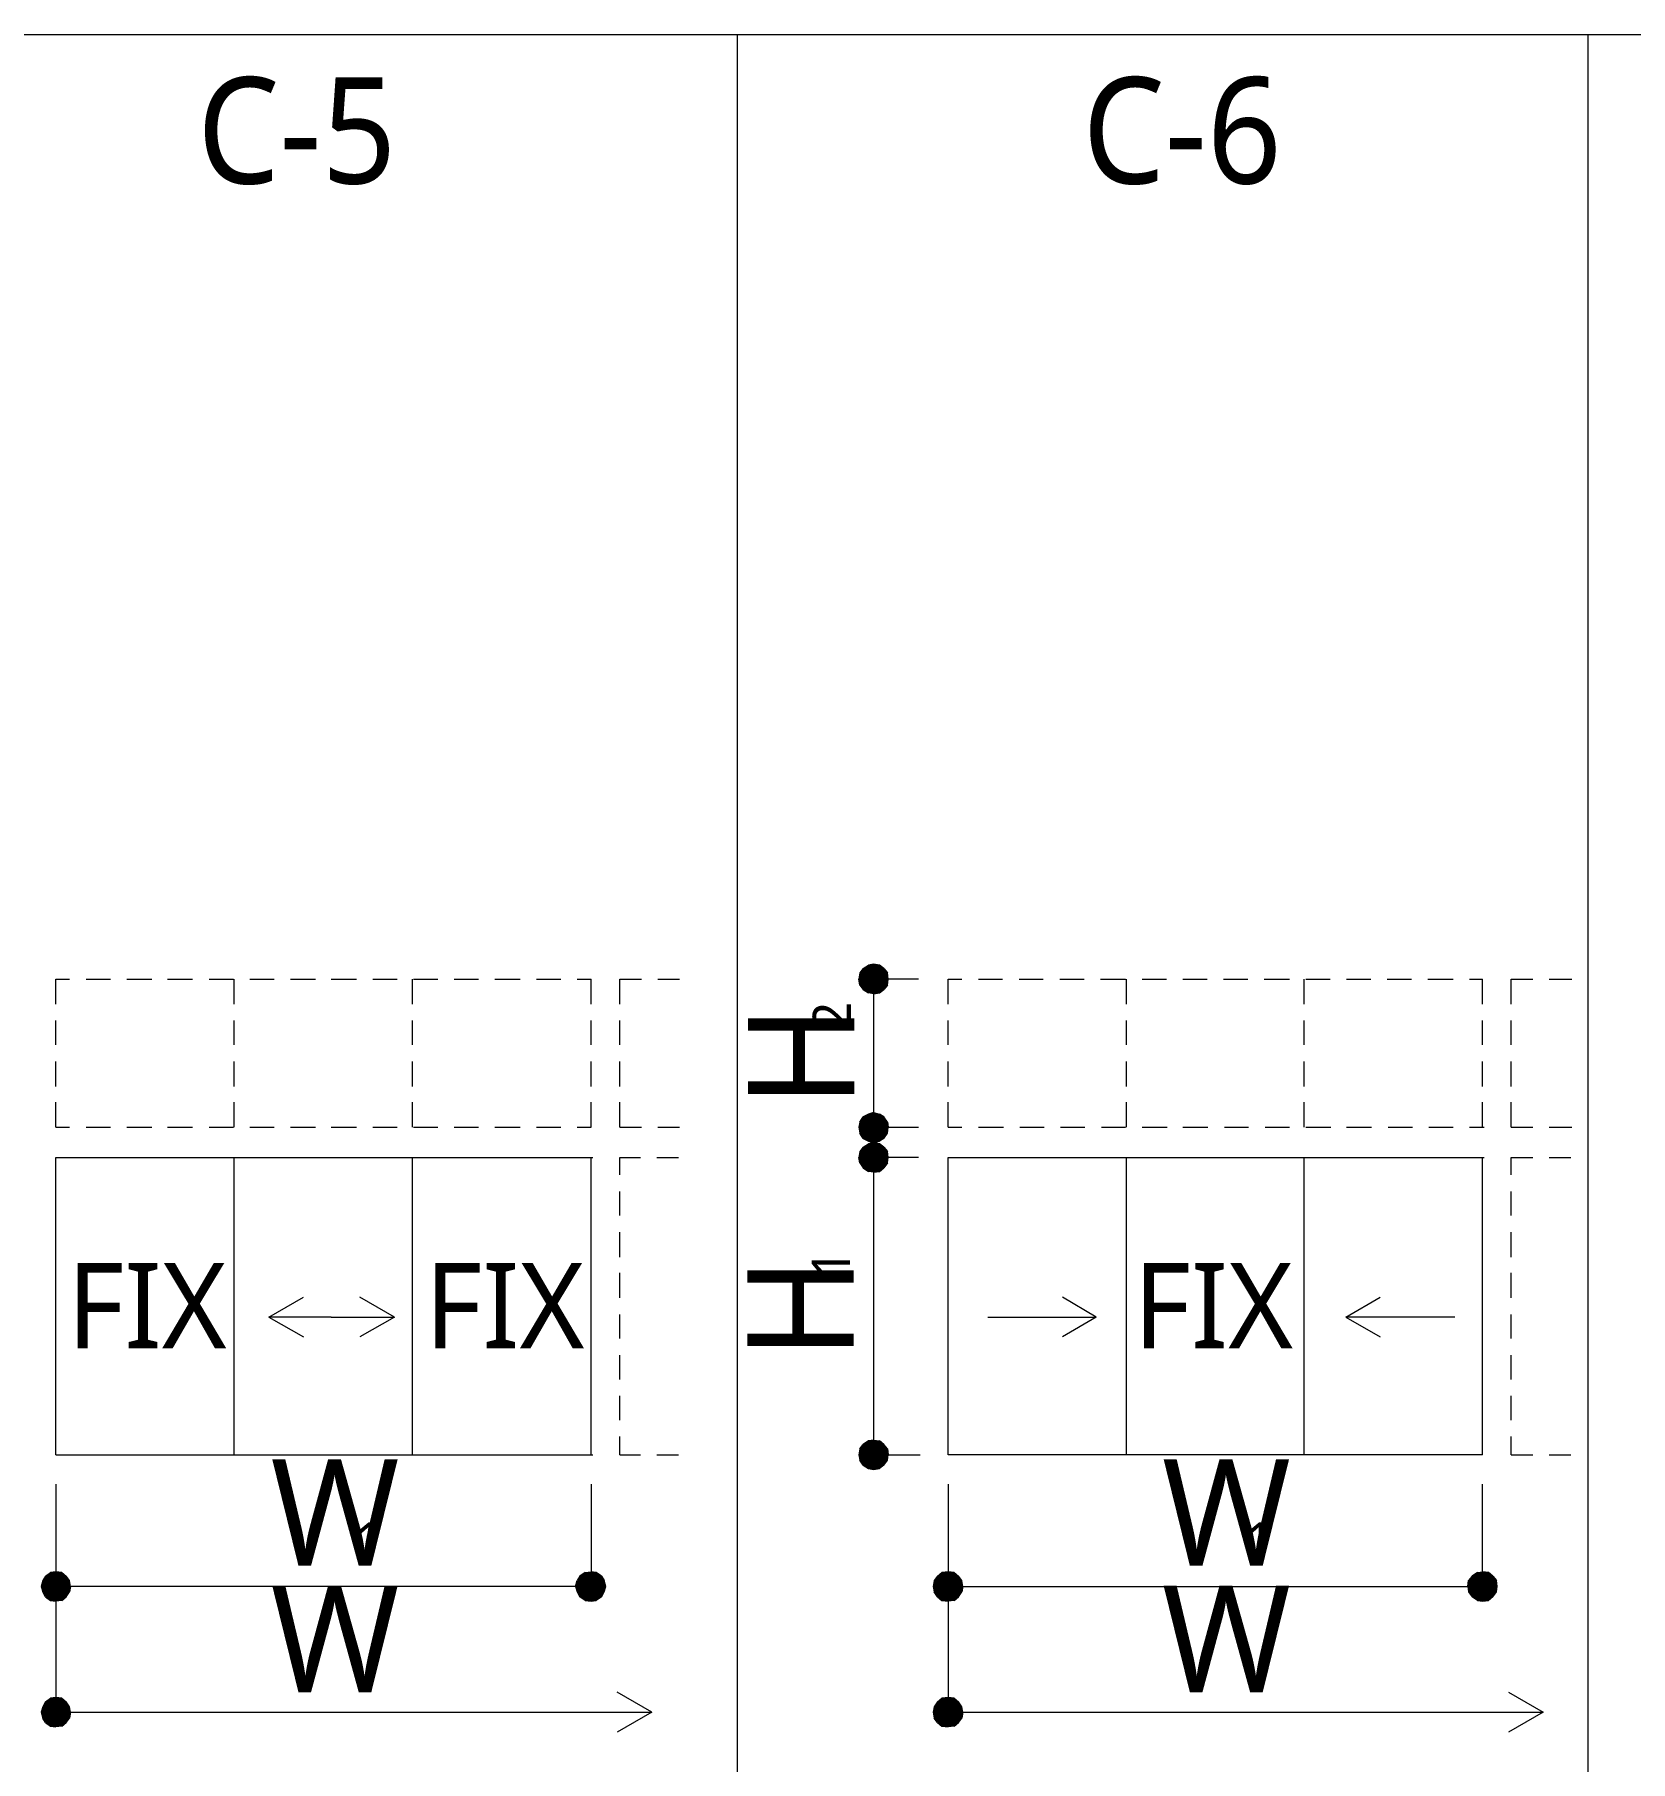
# Model space of a CAD drawing. Header units: millimetres. Extents: x 0 to 420, y 0 to 297.
# Drawn here: x 127.67 to 166.66, y 118.43 to 160.61 of the extents above; entities that cross this region are included whole.
import ezdxf
from ezdxf.enums import TextEntityAlignment as Align

# ---------------------------------------------------------------- set-up
doc = ezdxf.new("R2010")
doc.units = ezdxf.units.MM
doc.styles.add('kst32b', font='NotoSansJP-Variable.ttf')

msp = doc.modelspace()

# ---------------------------------------------------------------- hatches: boundary and pattern name
h = msp.add_hatch(color=7)
h.paths.add_polyline_path([(147.828, 137.689), (147.807, 137.541), (148.167, 137.541), (147.828, 137.689)])
h.paths.add_polyline_path([(147.807, 137.541), (148.167, 137.541), (147.828, 137.393), (147.807, 137.541)])
h.paths.add_polyline_path([(148.167, 137.541), (147.828, 137.393), (147.913, 137.287), (148.167, 137.541)])
h = msp.add_hatch(color=7)
h.paths.add_polyline_path([(148.167, 137.901), (148.04, 137.88), (148.167, 137.541), (148.167, 137.901)])
h.paths.add_polyline_path([(148.04, 137.88), (148.167, 137.541), (147.913, 137.795), (148.04, 137.88)])
h.paths.add_polyline_path([(148.167, 137.541), (147.913, 137.795), (147.828, 137.689), (148.167, 137.541)])
h = msp.add_hatch(color=7)
h.paths.add_polyline_path([(147.913, 137.287), (148.04, 137.202), (148.167, 137.541), (147.913, 137.287)])
h.paths.add_polyline_path([(148.04, 137.202), (148.167, 137.541), (148.167, 137.181), (148.04, 137.202)])
h.paths.add_polyline_path([(148.167, 137.541), (148.167, 137.181), (148.315, 137.202), (148.167, 137.541)])
for points in [[(148.315, 137.88), (148.167, 137.901), (148.167, 137.541), (148.315, 137.88)], [(148.04, 133.583), (148.167, 133.54), (148.167, 133.921), (148.04, 133.583)], [(148.315, 133.519), (148.167, 133.54), (148.167, 133.181), (148.315, 133.519)], [(148.04, 125.582), (148.167, 125.561), (148.167, 125.921), (148.04, 125.582)], [(127.868, 122.851), (127.826, 122.703), (128.185, 122.703), (127.868, 122.851)], [(149.648, 122.851), (149.627, 122.703), (149.987, 122.703), (149.648, 122.851)], [(141.584, 122.576), (141.626, 122.703), (141.266, 122.703), (141.584, 122.576)], [(163.386, 122.576), (163.407, 122.703), (163.047, 122.703), (163.386, 122.576)], [(127.868, 119.761), (127.826, 119.634), (128.185, 119.634), (127.868, 119.761)], [(149.648, 119.761), (149.627, 119.634), (149.987, 119.634), (149.648, 119.761)]]:
    msp.add_hatch(color=7).paths.add_polyline_path(points)
h = msp.add_hatch(color=7)
h.paths.add_polyline_path([(148.527, 137.541), (148.505, 137.689), (148.167, 137.541), (148.527, 137.541)])
h.paths.add_polyline_path([(148.505, 137.689), (148.167, 137.541), (148.421, 137.795), (148.505, 137.689)])
h.paths.add_polyline_path([(148.167, 137.541), (148.421, 137.795), (148.315, 137.88), (148.167, 137.541)])
h = msp.add_hatch(color=7)
h.paths.add_polyline_path([(148.315, 137.202), (148.421, 137.287), (148.167, 137.541), (148.315, 137.202)])
h.paths.add_polyline_path([(148.421, 137.287), (148.167, 137.541), (148.505, 137.393), (148.421, 137.287)])
h.paths.add_polyline_path([(148.167, 137.541), (148.505, 137.393), (148.527, 137.541), (148.167, 137.541)])
h = msp.add_hatch(color=7)
h.paths.add_polyline_path([(148.04, 134.239), (147.913, 134.175), (148.167, 133.921), (148.04, 134.239)])
h.paths.add_polyline_path([(147.913, 134.175), (148.167, 133.921), (147.828, 134.048), (147.913, 134.175)])
h.paths.add_polyline_path([(148.167, 133.921), (147.828, 134.048), (147.807, 133.921), (148.167, 133.921)])
h = msp.add_hatch(color=7)
h.paths.add_polyline_path([(148.421, 134.175), (148.315, 134.239), (148.167, 133.921), (148.421, 134.175)])
h.paths.add_polyline_path([(148.315, 134.239), (148.167, 133.921), (148.167, 134.281), (148.315, 134.239)])
h.paths.add_polyline_path([(148.167, 133.921), (148.167, 134.281), (148.04, 134.239), (148.167, 133.921)])
h = msp.add_hatch(color=7)
h.paths.add_polyline_path([(148.505, 133.773), (148.527, 133.921), (148.167, 133.921), (148.505, 133.773)])
h.paths.add_polyline_path([(148.527, 133.921), (148.167, 133.921), (148.505, 134.048), (148.527, 133.921)])
h.paths.add_polyline_path([(148.167, 133.921), (148.505, 134.048), (148.421, 134.175), (148.167, 133.921)])
h = msp.add_hatch(color=7)
h.paths.add_polyline_path([(147.807, 133.921), (147.828, 133.773), (148.167, 133.921), (147.807, 133.921)])
h.paths.add_polyline_path([(147.828, 133.773), (148.167, 133.921), (147.913, 133.646), (147.828, 133.773)])
h.paths.add_polyline_path([(148.167, 133.921), (147.913, 133.646), (148.04, 133.583), (148.167, 133.921)])
h = msp.add_hatch(color=7)
h.paths.add_polyline_path([(148.167, 133.54), (148.315, 133.583), (148.167, 133.921), (148.167, 133.54)])
h.paths.add_polyline_path([(148.315, 133.583), (148.167, 133.921), (148.421, 133.646), (148.315, 133.583)])
h.paths.add_polyline_path([(148.167, 133.921), (148.421, 133.646), (148.505, 133.773), (148.167, 133.921)])
h = msp.add_hatch(color=7)
h.paths.add_polyline_path([(147.828, 133.329), (147.807, 133.181), (148.167, 133.181), (147.828, 133.329)])
h.paths.add_polyline_path([(147.807, 133.181), (148.167, 133.181), (147.828, 133.054), (147.807, 133.181)])
h.paths.add_polyline_path([(148.167, 133.181), (147.828, 133.054), (147.913, 132.927), (148.167, 133.181)])
h = msp.add_hatch(color=7)
h.paths.add_polyline_path([(148.167, 133.54), (148.04, 133.519), (148.167, 133.181), (148.167, 133.54)])
h.paths.add_polyline_path([(148.04, 133.519), (148.167, 133.181), (147.913, 133.435), (148.04, 133.519)])
h.paths.add_polyline_path([(148.167, 133.181), (147.913, 133.435), (147.828, 133.329), (148.167, 133.181)])
h = msp.add_hatch(color=7)
h.paths.add_polyline_path([(148.527, 133.181), (148.505, 133.329), (148.167, 133.181), (148.527, 133.181)])
h.paths.add_polyline_path([(148.505, 133.329), (148.167, 133.181), (148.421, 133.435), (148.505, 133.329)])
h.paths.add_polyline_path([(148.167, 133.181), (148.421, 133.435), (148.315, 133.519), (148.167, 133.181)])
h = msp.add_hatch(color=7)
h.paths.add_polyline_path([(147.913, 132.927), (148.04, 132.842), (148.167, 133.181), (147.913, 132.927)])
h.paths.add_polyline_path([(148.04, 132.842), (148.167, 133.181), (148.167, 132.821), (148.04, 132.842)])
h.paths.add_polyline_path([(148.167, 133.181), (148.167, 132.821), (148.315, 132.842), (148.167, 133.181)])
h = msp.add_hatch(color=7)
h.paths.add_polyline_path([(148.315, 132.842), (148.421, 132.927), (148.167, 133.181), (148.315, 132.842)])
h.paths.add_polyline_path([(148.421, 132.927), (148.167, 133.181), (148.505, 133.054), (148.421, 132.927)])
h.paths.add_polyline_path([(148.167, 133.181), (148.505, 133.054), (148.527, 133.181), (148.167, 133.181)])
h = msp.add_hatch(color=7)
h.paths.add_polyline_path([(148.04, 126.259), (147.913, 126.175), (148.167, 125.921), (148.04, 126.259)])
h.paths.add_polyline_path([(147.913, 126.175), (148.167, 125.921), (147.828, 126.069), (147.913, 126.175)])
h.paths.add_polyline_path([(148.167, 125.921), (147.828, 126.069), (147.807, 125.921), (148.167, 125.921)])
h = msp.add_hatch(color=7)
h.paths.add_polyline_path([(148.421, 126.175), (148.315, 126.259), (148.167, 125.921), (148.421, 126.175)])
h.paths.add_polyline_path([(148.315, 126.259), (148.167, 125.921), (148.167, 126.28), (148.315, 126.259)])
h.paths.add_polyline_path([(148.167, 125.921), (148.167, 126.28), (148.04, 126.259), (148.167, 125.921)])
h = msp.add_hatch(color=7)
h.paths.add_polyline_path([(148.505, 125.793), (148.527, 125.921), (148.167, 125.921), (148.505, 125.793)])
h.paths.add_polyline_path([(148.527, 125.921), (148.167, 125.921), (148.505, 126.069), (148.527, 125.921)])
h.paths.add_polyline_path([(148.167, 125.921), (148.505, 126.069), (148.421, 126.175), (148.167, 125.921)])
h = msp.add_hatch(color=7)
h.paths.add_polyline_path([(147.807, 125.921), (147.828, 125.793), (148.167, 125.921), (147.807, 125.921)])
h.paths.add_polyline_path([(147.828, 125.793), (148.167, 125.921), (147.913, 125.667), (147.828, 125.793)])
h.paths.add_polyline_path([(148.167, 125.921), (147.913, 125.667), (148.04, 125.582), (148.167, 125.921)])
h = msp.add_hatch(color=7)
h.paths.add_polyline_path([(148.167, 125.561), (148.315, 125.582), (148.167, 125.921), (148.167, 125.561)])
h.paths.add_polyline_path([(148.315, 125.582), (148.167, 125.921), (148.421, 125.667), (148.315, 125.582)])
h.paths.add_polyline_path([(148.167, 125.921), (148.421, 125.667), (148.505, 125.793), (148.167, 125.921)])
h = msp.add_hatch(color=7)
h.paths.add_polyline_path([(128.185, 123.063), (128.058, 123.042), (128.185, 122.703), (128.185, 123.063)])
h.paths.add_polyline_path([(128.058, 123.042), (128.185, 122.703), (127.931, 122.957), (128.058, 123.042)])
h.paths.add_polyline_path([(128.185, 122.703), (127.931, 122.957), (127.868, 122.851), (128.185, 122.703)])
h = msp.add_hatch(color=7)
h.paths.add_polyline_path([(128.524, 122.851), (128.439, 122.957), (128.185, 122.703), (128.524, 122.851)])
h.paths.add_polyline_path([(128.439, 122.957), (128.185, 122.703), (128.334, 123.042), (128.439, 122.957)])
h.paths.add_polyline_path([(128.185, 122.703), (128.334, 123.042), (128.185, 123.063), (128.185, 122.703)])
h = msp.add_hatch(color=7)
h.paths.add_polyline_path([(128.439, 122.449), (128.524, 122.576), (128.185, 122.703), (128.439, 122.449)])
h.paths.add_polyline_path([(128.524, 122.576), (128.185, 122.703), (128.545, 122.703), (128.524, 122.576)])
h.paths.add_polyline_path([(128.185, 122.703), (128.545, 122.703), (128.524, 122.851), (128.185, 122.703)])
h = msp.add_hatch(color=7)
h.paths.add_polyline_path([(140.991, 122.957), (140.928, 122.851), (141.266, 122.703), (140.991, 122.957)])
h.paths.add_polyline_path([(140.928, 122.851), (141.266, 122.703), (140.885, 122.703), (140.928, 122.851)])
h.paths.add_polyline_path([(141.266, 122.703), (140.885, 122.703), (140.928, 122.576), (141.266, 122.703)])
h = msp.add_hatch(color=7)
h.paths.add_polyline_path([(141.393, 123.042), (141.266, 123.063), (141.266, 122.703), (141.393, 123.042)])
h.paths.add_polyline_path([(141.266, 123.063), (141.266, 122.703), (141.118, 123.042), (141.266, 123.063)])
h.paths.add_polyline_path([(141.266, 122.703), (141.118, 123.042), (140.991, 122.957), (141.266, 122.703)])
h = msp.add_hatch(color=7)
h.paths.add_polyline_path([(141.626, 122.703), (141.584, 122.851), (141.266, 122.703), (141.626, 122.703)])
h.paths.add_polyline_path([(141.584, 122.851), (141.266, 122.703), (141.52, 122.957), (141.584, 122.851)])
h.paths.add_polyline_path([(141.266, 122.703), (141.52, 122.957), (141.393, 123.042), (141.266, 122.703)])
h = msp.add_hatch(color=7)
h.paths.add_polyline_path([(149.987, 123.063), (149.839, 123.042), (149.987, 122.703), (149.987, 123.063)])
h.paths.add_polyline_path([(149.839, 123.042), (149.987, 122.703), (149.733, 122.957), (149.839, 123.042)])
h.paths.add_polyline_path([(149.987, 122.703), (149.733, 122.957), (149.648, 122.851), (149.987, 122.703)])
h = msp.add_hatch(color=7)
h.paths.add_polyline_path([(150.326, 122.851), (150.241, 122.957), (149.987, 122.703), (150.326, 122.851)])
h.paths.add_polyline_path([(150.241, 122.957), (149.987, 122.703), (150.135, 123.042), (150.241, 122.957)])
h.paths.add_polyline_path([(149.987, 122.703), (150.135, 123.042), (149.987, 123.063), (149.987, 122.703)])
h = msp.add_hatch(color=7)
h.paths.add_polyline_path([(150.241, 122.449), (150.326, 122.576), (149.987, 122.703), (150.241, 122.449)])
h.paths.add_polyline_path([(150.326, 122.576), (149.987, 122.703), (150.347, 122.703), (150.326, 122.576)])
h.paths.add_polyline_path([(149.987, 122.703), (150.347, 122.703), (150.326, 122.851), (149.987, 122.703)])
h = msp.add_hatch(color=7)
h.paths.add_polyline_path([(162.793, 122.957), (162.708, 122.851), (163.047, 122.703), (162.793, 122.957)])
h.paths.add_polyline_path([(162.708, 122.851), (163.047, 122.703), (162.687, 122.703), (162.708, 122.851)])
h.paths.add_polyline_path([(163.047, 122.703), (162.687, 122.703), (162.708, 122.576), (163.047, 122.703)])
h = msp.add_hatch(color=7)
h.paths.add_polyline_path([(163.195, 123.042), (163.047, 123.063), (163.047, 122.703), (163.195, 123.042)])
h.paths.add_polyline_path([(163.047, 123.063), (163.047, 122.703), (162.92, 123.042), (163.047, 123.063)])
h.paths.add_polyline_path([(163.047, 122.703), (162.92, 123.042), (162.793, 122.957), (163.047, 122.703)])
h = msp.add_hatch(color=7)
h.paths.add_polyline_path([(163.407, 122.703), (163.386, 122.851), (163.047, 122.703), (163.407, 122.703)])
h.paths.add_polyline_path([(163.386, 122.851), (163.047, 122.703), (163.301, 122.957), (163.386, 122.851)])
h.paths.add_polyline_path([(163.047, 122.703), (163.301, 122.957), (163.195, 123.042), (163.047, 122.703)])
h = msp.add_hatch(color=7)
h.paths.add_polyline_path([(127.826, 122.703), (127.868, 122.576), (128.185, 122.703), (127.826, 122.703)])
h.paths.add_polyline_path([(127.868, 122.576), (128.185, 122.703), (127.931, 122.449), (127.868, 122.576)])
h.paths.add_polyline_path([(128.185, 122.703), (127.931, 122.449), (128.058, 122.364), (128.185, 122.703)])
h = msp.add_hatch(color=7)
h.paths.add_polyline_path([(128.058, 122.364), (128.185, 122.343), (128.185, 122.703), (128.058, 122.364)])
h.paths.add_polyline_path([(128.185, 122.343), (128.185, 122.703), (128.334, 122.364), (128.185, 122.343)])
h.paths.add_polyline_path([(128.185, 122.703), (128.334, 122.364), (128.439, 122.449), (128.185, 122.703)])
h = msp.add_hatch(color=7)
h.paths.add_polyline_path([(140.928, 122.576), (140.991, 122.449), (141.266, 122.703), (140.928, 122.576)])
h.paths.add_polyline_path([(140.991, 122.449), (141.266, 122.703), (141.118, 122.364), (140.991, 122.449)])
h.paths.add_polyline_path([(141.266, 122.703), (141.118, 122.364), (141.266, 122.343), (141.266, 122.703)])
h = msp.add_hatch(color=7)
h.paths.add_polyline_path([(141.266, 122.343), (141.393, 122.364), (141.266, 122.703), (141.266, 122.343)])
h.paths.add_polyline_path([(141.393, 122.364), (141.266, 122.703), (141.52, 122.449), (141.393, 122.364)])
h.paths.add_polyline_path([(141.266, 122.703), (141.52, 122.449), (141.584, 122.576), (141.266, 122.703)])
h = msp.add_hatch(color=7)
h.paths.add_polyline_path([(149.627, 122.703), (149.648, 122.576), (149.987, 122.703), (149.627, 122.703)])
h.paths.add_polyline_path([(149.648, 122.576), (149.987, 122.703), (149.733, 122.449), (149.648, 122.576)])
h.paths.add_polyline_path([(149.987, 122.703), (149.733, 122.449), (149.839, 122.364), (149.987, 122.703)])
h = msp.add_hatch(color=7)
h.paths.add_polyline_path([(149.839, 122.364), (149.987, 122.343), (149.987, 122.703), (149.839, 122.364)])
h.paths.add_polyline_path([(149.987, 122.343), (149.987, 122.703), (150.135, 122.364), (149.987, 122.343)])
h.paths.add_polyline_path([(149.987, 122.703), (150.135, 122.364), (150.241, 122.449), (149.987, 122.703)])
h = msp.add_hatch(color=7)
h.paths.add_polyline_path([(162.708, 122.576), (162.793, 122.449), (163.047, 122.703), (162.708, 122.576)])
h.paths.add_polyline_path([(162.793, 122.449), (163.047, 122.703), (162.92, 122.364), (162.793, 122.449)])
h.paths.add_polyline_path([(163.047, 122.703), (162.92, 122.364), (163.047, 122.343), (163.047, 122.703)])
h = msp.add_hatch(color=7)
h.paths.add_polyline_path([(163.047, 122.343), (163.195, 122.364), (163.047, 122.703), (163.047, 122.343)])
h.paths.add_polyline_path([(163.195, 122.364), (163.047, 122.703), (163.301, 122.449), (163.195, 122.364)])
h.paths.add_polyline_path([(163.047, 122.703), (163.301, 122.449), (163.386, 122.576), (163.047, 122.703)])
h = msp.add_hatch(color=7)
h.paths.add_polyline_path([(128.185, 119.994), (128.058, 119.973), (128.185, 119.634), (128.185, 119.994)])
h.paths.add_polyline_path([(128.058, 119.973), (128.185, 119.634), (127.931, 119.888), (128.058, 119.973)])
h.paths.add_polyline_path([(128.185, 119.634), (127.931, 119.888), (127.868, 119.761), (128.185, 119.634)])
h = msp.add_hatch(color=7)
h.paths.add_polyline_path([(128.524, 119.761), (128.439, 119.888), (128.185, 119.634), (128.524, 119.761)])
h.paths.add_polyline_path([(128.439, 119.888), (128.185, 119.634), (128.334, 119.973), (128.439, 119.888)])
h.paths.add_polyline_path([(128.185, 119.634), (128.334, 119.973), (128.185, 119.994), (128.185, 119.634)])
h = msp.add_hatch(color=7)
h.paths.add_polyline_path([(149.987, 119.994), (149.839, 119.973), (149.987, 119.634), (149.987, 119.994)])
h.paths.add_polyline_path([(149.839, 119.973), (149.987, 119.634), (149.733, 119.888), (149.839, 119.973)])
h.paths.add_polyline_path([(149.987, 119.634), (149.733, 119.888), (149.648, 119.761), (149.987, 119.634)])
h = msp.add_hatch(color=7)
h.paths.add_polyline_path([(150.326, 119.761), (150.241, 119.888), (149.987, 119.634), (150.326, 119.761)])
h.paths.add_polyline_path([(150.241, 119.888), (149.987, 119.634), (150.135, 119.973), (150.241, 119.888)])
h.paths.add_polyline_path([(149.987, 119.634), (150.135, 119.973), (149.987, 119.994), (149.987, 119.634)])
h = msp.add_hatch(color=7)
h.paths.add_polyline_path([(127.826, 119.634), (127.868, 119.486), (128.185, 119.634), (127.826, 119.634)])
h.paths.add_polyline_path([(127.868, 119.486), (128.185, 119.634), (127.931, 119.38), (127.868, 119.486)])
h.paths.add_polyline_path([(128.185, 119.634), (127.931, 119.38), (128.058, 119.295), (128.185, 119.634)])
h = msp.add_hatch(color=7)
h.paths.add_polyline_path([(128.058, 119.295), (128.185, 119.274), (128.185, 119.634), (128.058, 119.295)])
h.paths.add_polyline_path([(128.185, 119.274), (128.185, 119.634), (128.334, 119.295), (128.185, 119.274)])
h.paths.add_polyline_path([(128.185, 119.634), (128.334, 119.295), (128.439, 119.38), (128.185, 119.634)])
h = msp.add_hatch(color=7)
h.paths.add_polyline_path([(128.439, 119.38), (128.524, 119.486), (128.185, 119.634), (128.439, 119.38)])
h.paths.add_polyline_path([(128.524, 119.486), (128.185, 119.634), (128.545, 119.634), (128.524, 119.486)])
h.paths.add_polyline_path([(128.185, 119.634), (128.545, 119.634), (128.524, 119.761), (128.185, 119.634)])
h = msp.add_hatch(color=7)
h.paths.add_polyline_path([(149.627, 119.634), (149.648, 119.486), (149.987, 119.634), (149.627, 119.634)])
h.paths.add_polyline_path([(149.648, 119.486), (149.987, 119.634), (149.733, 119.38), (149.648, 119.486)])
h.paths.add_polyline_path([(149.987, 119.634), (149.733, 119.38), (149.839, 119.295), (149.987, 119.634)])
h = msp.add_hatch(color=7)
h.paths.add_polyline_path([(149.839, 119.295), (149.987, 119.274), (149.987, 119.634), (149.839, 119.295)])
h.paths.add_polyline_path([(149.987, 119.274), (149.987, 119.634), (150.135, 119.295), (149.987, 119.274)])
h.paths.add_polyline_path([(149.987, 119.634), (150.135, 119.295), (150.241, 119.38), (149.987, 119.634)])
h = msp.add_hatch(color=7)
h.paths.add_polyline_path([(150.241, 119.38), (150.326, 119.486), (149.987, 119.634), (150.241, 119.38)])
h.paths.add_polyline_path([(150.326, 119.486), (149.987, 119.634), (150.347, 119.634), (150.326, 119.486)])
h.paths.add_polyline_path([(149.987, 119.634), (150.347, 119.634), (150.326, 119.761), (149.987, 119.634)])

# ---------------------------------------------------------------- linework, layer by layer
at = {"lineweight": 13}
for points in [[(26.183, 160.613), (205.169, 160.613)], [(144.844, 51.985), (144.844, 160.613)], [(165.629, 45.995), (165.629, 160.613)], [(128.185, 137.541), (128.524, 137.541)], [(128.185, 136.927), (128.185, 137.541)], [(128.926, 137.541), (129.519, 137.541)], [(129.921, 137.541), (130.535, 137.541)], [(130.916, 137.541), (131.53, 137.541)], [(131.932, 137.541), (132.525, 137.541)], [(132.546, 136.927), (132.546, 137.541)], [(132.927, 137.541), (133.519, 137.541)], [(133.921, 137.541), (134.535, 137.541)], [(134.916, 137.541), (135.53, 137.541)], [(135.932, 137.541), (136.525, 137.541)], [(136.906, 136.927), (136.906, 137.541)], [(136.927, 137.541), (137.52, 137.541)], [(137.922, 137.541), (138.515, 137.541)], [(138.917, 137.541), (139.531, 137.541)], [(139.933, 137.541), (140.526, 137.541)], [(140.928, 137.541), (141.266, 137.541)], [(141.266, 136.927), (141.266, 137.541)], [(141.965, 137.541), (142.494, 137.541)], [(141.965, 136.927), (141.965, 137.541)], [(142.896, 137.541), (143.425, 137.541)], [(149.267, 137.541), (148.167, 137.541), (148.167, 133.921), (149.267, 133.921)], [(149.987, 136.927), (149.987, 137.541)], [(149.987, 137.541), (150.326, 137.541)], [(150.728, 137.541), (151.321, 137.541)], [(151.723, 137.541), (152.315, 137.541)], [(152.718, 137.541), (153.31, 137.541)], [(153.712, 137.541), (154.326, 137.541)], [(154.347, 136.927), (154.347, 137.541)], [(154.728, 137.541), (155.321, 137.541)], [(155.723, 137.541), (156.316, 137.541)], [(156.718, 137.541), (157.311, 137.541)], [(157.713, 137.541), (158.327, 137.541)], [(158.687, 136.927), (158.687, 137.541)], [(158.729, 137.541), (159.321, 137.541)], [(159.724, 137.541), (160.316, 137.541)], [(160.719, 137.541), (161.311, 137.541)], [(161.713, 137.541), (162.327, 137.541)], [(162.729, 137.541), (163.047, 137.541)], [(163.047, 136.927), (163.047, 137.541)], [(163.745, 137.541), (164.275, 137.541)], [(163.745, 136.927), (163.745, 137.541)], [(164.677, 137.541), (165.227, 137.541)], [(128.185, 135.932), (128.185, 136.525)], [(132.546, 135.932), (132.546, 136.525)], [(136.906, 135.932), (136.906, 136.525)], [(141.266, 135.932), (141.266, 136.525)], [(141.965, 135.932), (141.965, 136.525)], [(149.987, 135.932), (149.987, 136.525)], [(154.347, 135.932), (154.347, 136.525)], [(158.687, 135.932), (158.687, 136.525)], [(163.047, 135.932), (163.047, 136.525)], [(163.745, 135.932), (163.745, 136.525)], [(128.185, 134.916), (128.185, 135.53)], [(132.546, 134.916), (132.546, 135.53)], [(136.906, 134.916), (136.906, 135.53)], [(141.266, 134.916), (141.266, 135.53)], [(141.965, 134.916), (141.965, 135.53)], [(149.987, 134.916), (149.987, 135.53)], [(154.347, 134.916), (154.347, 135.53)], [(158.687, 134.916), (158.687, 135.53)], [(163.047, 134.916), (163.047, 135.53)], [(163.745, 134.916), (163.745, 135.53)], [(128.185, 133.921), (128.185, 134.535)], [(132.546, 133.921), (132.546, 134.535)], [(136.906, 133.921), (136.906, 134.535)], [(141.266, 133.921), (141.266, 134.535)], [(141.965, 133.921), (141.965, 134.535)], [(149.987, 133.921), (149.987, 134.535)], [(154.347, 133.921), (154.347, 134.535)], [(158.687, 133.921), (158.687, 134.535)], [(163.047, 133.921), (163.047, 134.535)], [(163.745, 133.921), (163.745, 134.535)], [(128.185, 133.921), (128.524, 133.921)], [(128.926, 133.921), (129.519, 133.921)], [(129.921, 133.921), (130.535, 133.921)], [(130.916, 133.921), (131.53, 133.921)], [(131.932, 133.921), (132.525, 133.921)], [(132.927, 133.921), (133.519, 133.921)], [(133.921, 133.921), (134.535, 133.921)], [(134.916, 133.921), (135.53, 133.921)], [(135.932, 133.921), (136.525, 133.921)], [(136.927, 133.921), (137.52, 133.921)], [(137.922, 133.921), (138.515, 133.921)], [(138.917, 133.921), (139.531, 133.921)], [(139.933, 133.921), (140.526, 133.921)], [(140.928, 133.921), (141.266, 133.921)], [(141.965, 133.921), (142.494, 133.921)], [(142.896, 133.921), (143.425, 133.921)], [(149.987, 133.921), (150.326, 133.921)], [(150.728, 133.921), (151.342, 133.921)], [(151.744, 133.921), (152.337, 133.921)], [(152.739, 133.921), (153.331, 133.921)], [(153.734, 133.921), (154.326, 133.921)], [(154.728, 133.921), (155.342, 133.921)], [(155.723, 133.921), (156.337, 133.921)], [(156.739, 133.921), (157.332, 133.921)], [(157.734, 133.921), (158.327, 133.921)], [(158.729, 133.921), (159.343, 133.921)], [(159.724, 133.921), (160.337, 133.921)], [(160.74, 133.921), (161.332, 133.921)], [(161.735, 133.921), (162.327, 133.921)], [(162.729, 133.921), (163.089, 133.921)], [(163.745, 133.921), (164.275, 133.921)], [(164.677, 133.921), (165.227, 133.921)], [(128.185, 125.921), (128.185, 133.181)], [(128.185, 133.181), (141.309, 133.181)], [(132.546, 125.921), (132.546, 133.181)], [(136.906, 125.921), (136.906, 133.181)], [(141.266, 125.921), (141.266, 133.181)], [(141.965, 132.757), (141.965, 133.181)], [(141.965, 133.181), (142.473, 133.181)], [(142.875, 133.181), (143.404, 133.181)], [(149.267, 133.181), (148.167, 133.181), (148.167, 125.921), (149.31, 125.921)], [(163.047, 125.921), (149.987, 125.921), (149.987, 133.181), (163.089, 133.181)], [(149.987, 133.181), (150.347, 133.181)], [(150.749, 133.181), (151.342, 133.181)], [(151.744, 133.181), (152.337, 133.181)], [(152.739, 133.181), (153.331, 133.181)], [(153.734, 133.181), (154.347, 133.181)], [(154.347, 125.921), (154.347, 133.181)], [(154.75, 133.181), (155.342, 133.181)], [(155.744, 133.181), (156.337, 133.181)], [(156.739, 133.181), (157.332, 133.181)], [(157.734, 133.181), (158.348, 133.181)], [(158.687, 125.921), (158.687, 133.181)], [(158.75, 133.181), (159.343, 133.181)], [(159.745, 133.181), (160.337, 133.181)], [(160.74, 133.181), (161.332, 133.181)], [(161.735, 133.181), (162.348, 133.181)], [(162.751, 133.181), (163.089, 133.181)], [(163.047, 125.921), (163.047, 133.181)], [(163.745, 132.757), (163.745, 133.181)], [(163.745, 133.181), (164.275, 133.181)], [(164.677, 133.181), (165.206, 133.181)], [(141.965, 131.762), (141.965, 132.355)], [(163.745, 131.762), (163.745, 132.355)], [(141.965, 130.746), (141.965, 131.36)], [(163.745, 130.746), (163.745, 131.36)], [(141.965, 129.752), (141.965, 130.365)], [(163.745, 129.752), (163.745, 130.365)], [(134.916, 129.286), (133.392, 129.286), (134.239, 129.773)], [(134.916, 129.286), (136.462, 129.286), (135.615, 129.773)], [(153.607, 129.286), (152.781, 129.773)], [(159.703, 129.286), (160.549, 129.773)], [(133.392, 129.286), (134.239, 128.799)], [(136.462, 129.286), (135.615, 128.799)], [(141.965, 128.757), (141.965, 129.35)], [(150.961, 129.286), (153.607, 129.286), (152.781, 128.799)], [(162.37, 129.286), (159.703, 129.286), (160.549, 128.799)], [(163.745, 128.757), (163.745, 129.35)], [(141.965, 127.762), (141.965, 128.355)], [(163.745, 127.762), (163.745, 128.355)], [(141.965, 126.767), (141.965, 127.36)], [(163.745, 126.767), (163.745, 127.36)], [(141.965, 125.921), (141.965, 126.365)], [(163.745, 125.921), (163.745, 126.365)], [(128.185, 125.921), (141.309, 125.921)], [(141.965, 125.921), (142.473, 125.921)], [(142.875, 125.921), (143.404, 125.921)], [(163.745, 125.921), (164.275, 125.921)], [(164.677, 125.921), (165.206, 125.921)], [(128.185, 125.201), (128.185, 119.634)], [(141.266, 125.201), (141.266, 122.703), (128.185, 122.703)], [(149.987, 122.703), (163.047, 122.703), (163.047, 125.201)], [(149.987, 125.201), (149.987, 119.634)], [(128.185, 119.634), (142.748, 119.634), (141.901, 120.121)], [(163.682, 120.121), (164.529, 119.634), (163.682, 119.147)], [(142.748, 119.634), (141.901, 119.147)], [(149.987, 119.634), (164.529, 119.634)]]:
    msp.add_lwpolyline(points, dxfattribs=at)
at = {"lineweight": 0}
for points in [[(147.828, 137.689), (147.807, 137.541), (148.167, 137.541)], [(147.807, 137.541), (148.167, 137.541), (147.828, 137.393)], [(148.167, 137.541), (147.913, 137.795), (147.828, 137.689)], [(148.167, 137.541), (147.828, 137.393), (147.913, 137.287)], [(148.04, 137.88), (148.167, 137.541), (147.913, 137.795)], [(147.913, 137.287), (148.04, 137.202), (148.167, 137.541)], [(148.167, 137.901), (148.04, 137.88), (148.167, 137.541)], [(148.04, 137.202), (148.167, 137.541), (148.167, 137.181)], [(148.315, 137.88), (148.167, 137.901), (148.167, 137.541)], [(148.167, 137.541), (148.421, 137.795), (148.315, 137.88)], [(148.505, 137.689), (148.167, 137.541), (148.421, 137.795)], [(148.527, 137.541), (148.505, 137.689), (148.167, 137.541)], [(148.167, 137.541), (148.167, 137.181), (148.315, 137.202)], [(148.315, 137.202), (148.421, 137.287), (148.167, 137.541)], [(148.421, 137.287), (148.167, 137.541), (148.505, 137.393)], [(148.167, 137.541), (148.505, 137.393), (148.527, 137.541)], [(147.913, 134.175), (148.167, 133.921), (147.828, 134.048)], [(148.04, 134.239), (147.913, 134.175), (148.167, 133.921)], [(148.167, 133.921), (148.167, 134.281), (148.04, 134.239)], [(148.315, 134.239), (148.167, 133.921), (148.167, 134.281)], [(148.421, 134.175), (148.315, 134.239), (148.167, 133.921)], [(148.167, 133.921), (148.505, 134.048), (148.421, 134.175)], [(148.167, 133.921), (147.828, 134.048), (147.807, 133.921)], [(147.807, 133.921), (147.828, 133.773), (148.167, 133.921)], [(147.828, 133.773), (148.167, 133.921), (147.913, 133.646)], [(148.167, 133.921), (147.913, 133.646), (148.04, 133.583)], [(148.04, 133.583), (148.167, 133.54), (148.167, 133.921)], [(148.527, 133.921), (148.167, 133.921), (148.505, 134.048)], [(148.167, 133.54), (148.315, 133.583), (148.167, 133.921)], [(148.315, 133.583), (148.167, 133.921), (148.421, 133.646)], [(148.167, 133.921), (148.421, 133.646), (148.505, 133.773)], [(148.505, 133.773), (148.527, 133.921), (148.167, 133.921)], [(147.828, 133.329), (147.807, 133.181), (148.167, 133.181)], [(148.167, 133.181), (147.913, 133.435), (147.828, 133.329)], [(148.04, 133.519), (148.167, 133.181), (147.913, 133.435)], [(148.167, 133.54), (148.04, 133.519), (148.167, 133.181)], [(148.315, 133.519), (148.167, 133.54), (148.167, 133.181)], [(148.167, 133.181), (148.421, 133.435), (148.315, 133.519)], [(148.505, 133.329), (148.167, 133.181), (148.421, 133.435)], [(148.527, 133.181), (148.505, 133.329), (148.167, 133.181)], [(147.807, 133.181), (148.167, 133.181), (147.828, 133.054)], [(148.167, 133.181), (147.828, 133.054), (147.913, 132.927)], [(147.913, 132.927), (148.04, 132.842), (148.167, 133.181)], [(148.04, 132.842), (148.167, 133.181), (148.167, 132.821)], [(148.167, 133.181), (148.167, 132.821), (148.315, 132.842)], [(148.315, 132.842), (148.421, 132.927), (148.167, 133.181)], [(148.421, 132.927), (148.167, 133.181), (148.505, 133.054)], [(148.167, 133.181), (148.505, 133.054), (148.527, 133.181)], [(147.913, 126.175), (148.167, 125.921), (147.828, 126.069)], [(148.04, 126.259), (147.913, 126.175), (148.167, 125.921)], [(148.167, 125.921), (148.167, 126.28), (148.04, 126.259)], [(148.315, 126.259), (148.167, 125.921), (148.167, 126.28)], [(148.421, 126.175), (148.315, 126.259), (148.167, 125.921)], [(148.167, 125.921), (148.505, 126.069), (148.421, 126.175)], [(148.167, 125.921), (147.828, 126.069), (147.807, 125.921)], [(147.807, 125.921), (147.828, 125.793), (148.167, 125.921)], [(147.828, 125.793), (148.167, 125.921), (147.913, 125.667)], [(148.167, 125.921), (147.913, 125.667), (148.04, 125.582)], [(148.04, 125.582), (148.167, 125.561), (148.167, 125.921)], [(148.527, 125.921), (148.167, 125.921), (148.505, 126.069)], [(148.167, 125.561), (148.315, 125.582), (148.167, 125.921)], [(148.315, 125.582), (148.167, 125.921), (148.421, 125.667)], [(148.167, 125.921), (148.421, 125.667), (148.505, 125.793)], [(148.505, 125.793), (148.527, 125.921), (148.167, 125.921)], [(127.868, 122.851), (127.826, 122.703), (128.185, 122.703)], [(128.185, 122.703), (127.931, 122.957), (127.868, 122.851)], [(128.058, 123.042), (128.185, 122.703), (127.931, 122.957)], [(128.185, 123.063), (128.058, 123.042), (128.185, 122.703)], [(128.185, 122.703), (128.334, 123.042), (128.185, 123.063)], [(128.439, 122.957), (128.185, 122.703), (128.334, 123.042)], [(128.524, 122.851), (128.439, 122.957), (128.185, 122.703)], [(128.185, 122.703), (128.545, 122.703), (128.524, 122.851)], [(140.928, 122.851), (141.266, 122.703), (140.885, 122.703)], [(140.991, 122.957), (140.928, 122.851), (141.266, 122.703)], [(141.266, 122.703), (141.118, 123.042), (140.991, 122.957)], [(141.266, 123.063), (141.266, 122.703), (141.118, 123.042)], [(141.393, 123.042), (141.266, 123.063), (141.266, 122.703)], [(141.266, 122.703), (141.52, 122.957), (141.393, 123.042)], [(141.584, 122.851), (141.266, 122.703), (141.52, 122.957)], [(141.626, 122.703), (141.584, 122.851), (141.266, 122.703)], [(149.648, 122.851), (149.627, 122.703), (149.987, 122.703)], [(149.987, 122.703), (149.733, 122.957), (149.648, 122.851)], [(149.839, 123.042), (149.987, 122.703), (149.733, 122.957)], [(149.987, 123.063), (149.839, 123.042), (149.987, 122.703)], [(149.987, 122.703), (150.135, 123.042), (149.987, 123.063)], [(150.241, 122.957), (149.987, 122.703), (150.135, 123.042)], [(150.326, 122.851), (150.241, 122.957), (149.987, 122.703)], [(149.987, 122.703), (150.347, 122.703), (150.326, 122.851)], [(162.708, 122.851), (163.047, 122.703), (162.687, 122.703)], [(162.793, 122.957), (162.708, 122.851), (163.047, 122.703)], [(163.047, 122.703), (162.92, 123.042), (162.793, 122.957)], [(163.047, 123.063), (163.047, 122.703), (162.92, 123.042)], [(163.195, 123.042), (163.047, 123.063), (163.047, 122.703)], [(163.047, 122.703), (163.301, 122.957), (163.195, 123.042)], [(163.386, 122.851), (163.047, 122.703), (163.301, 122.957)], [(163.407, 122.703), (163.386, 122.851), (163.047, 122.703)], [(127.826, 122.703), (127.868, 122.576), (128.185, 122.703)], [(127.868, 122.576), (128.185, 122.703), (127.931, 122.449)], [(128.185, 122.703), (127.931, 122.449), (128.058, 122.364)], [(128.058, 122.364), (128.185, 122.343), (128.185, 122.703)], [(128.185, 122.343), (128.185, 122.703), (128.334, 122.364)], [(128.185, 122.703), (128.334, 122.364), (128.439, 122.449)], [(128.439, 122.449), (128.524, 122.576), (128.185, 122.703)], [(128.524, 122.576), (128.185, 122.703), (128.545, 122.703)], [(141.266, 122.703), (140.885, 122.703), (140.928, 122.576)], [(140.928, 122.576), (140.991, 122.449), (141.266, 122.703)], [(140.991, 122.449), (141.266, 122.703), (141.118, 122.364)], [(141.266, 122.703), (141.118, 122.364), (141.266, 122.343)], [(141.266, 122.343), (141.393, 122.364), (141.266, 122.703)], [(141.393, 122.364), (141.266, 122.703), (141.52, 122.449)], [(141.266, 122.703), (141.52, 122.449), (141.584, 122.576)], [(141.584, 122.576), (141.626, 122.703), (141.266, 122.703)], [(149.627, 122.703), (149.648, 122.576), (149.987, 122.703)], [(149.648, 122.576), (149.987, 122.703), (149.733, 122.449)], [(149.987, 122.703), (149.733, 122.449), (149.839, 122.364)], [(149.839, 122.364), (149.987, 122.343), (149.987, 122.703)], [(149.987, 122.343), (149.987, 122.703), (150.135, 122.364)], [(149.987, 122.703), (150.135, 122.364), (150.241, 122.449)], [(150.241, 122.449), (150.326, 122.576), (149.987, 122.703)], [(150.326, 122.576), (149.987, 122.703), (150.347, 122.703)], [(163.047, 122.703), (162.687, 122.703), (162.708, 122.576)], [(162.708, 122.576), (162.793, 122.449), (163.047, 122.703)], [(162.793, 122.449), (163.047, 122.703), (162.92, 122.364)], [(163.047, 122.703), (162.92, 122.364), (163.047, 122.343)], [(163.047, 122.343), (163.195, 122.364), (163.047, 122.703)], [(163.195, 122.364), (163.047, 122.703), (163.301, 122.449)], [(163.047, 122.703), (163.301, 122.449), (163.386, 122.576)], [(163.386, 122.576), (163.407, 122.703), (163.047, 122.703)], [(128.185, 119.634), (127.931, 119.888), (127.868, 119.761)], [(128.058, 119.973), (128.185, 119.634), (127.931, 119.888)], [(128.185, 119.994), (128.058, 119.973), (128.185, 119.634)], [(128.185, 119.634), (128.334, 119.973), (128.185, 119.994)], [(128.439, 119.888), (128.185, 119.634), (128.334, 119.973)], [(128.524, 119.761), (128.439, 119.888), (128.185, 119.634)], [(149.987, 119.634), (149.733, 119.888), (149.648, 119.761)], [(149.839, 119.973), (149.987, 119.634), (149.733, 119.888)], [(149.987, 119.994), (149.839, 119.973), (149.987, 119.634)], [(149.987, 119.634), (150.135, 119.973), (149.987, 119.994)], [(150.241, 119.888), (149.987, 119.634), (150.135, 119.973)], [(150.326, 119.761), (150.241, 119.888), (149.987, 119.634)], [(127.868, 119.761), (127.826, 119.634), (128.185, 119.634)], [(127.826, 119.634), (127.868, 119.486), (128.185, 119.634)], [(127.868, 119.486), (128.185, 119.634), (127.931, 119.38)], [(128.185, 119.634), (127.931, 119.38), (128.058, 119.295)], [(128.058, 119.295), (128.185, 119.274), (128.185, 119.634)], [(128.185, 119.634), (128.545, 119.634), (128.524, 119.761)], [(128.185, 119.274), (128.185, 119.634), (128.334, 119.295)], [(128.185, 119.634), (128.334, 119.295), (128.439, 119.38)], [(128.439, 119.38), (128.524, 119.486), (128.185, 119.634)], [(128.524, 119.486), (128.185, 119.634), (128.545, 119.634)], [(149.648, 119.761), (149.627, 119.634), (149.987, 119.634)], [(149.627, 119.634), (149.648, 119.486), (149.987, 119.634)], [(149.648, 119.486), (149.987, 119.634), (149.733, 119.38)], [(149.987, 119.634), (149.733, 119.38), (149.839, 119.295)], [(149.839, 119.295), (149.987, 119.274), (149.987, 119.634)], [(149.987, 119.634), (150.347, 119.634), (150.326, 119.761)], [(149.987, 119.274), (149.987, 119.634), (150.135, 119.295)], [(149.987, 119.634), (150.135, 119.295), (150.241, 119.38)], [(150.241, 119.38), (150.326, 119.486), (149.987, 119.634)], [(150.326, 119.486), (149.987, 119.634), (150.347, 119.634)]]:
    msp.add_lwpolyline(points, close=True, dxfattribs=at)

# ---------------------------------------------------------------- texts
at = {"style": 'kst32b'}
for s, height, p, p2 in [('C-5', 2.5989, (131.636, 156.972), (136.508, 156.972)), ('C-6', 2.5989, (153.268, 156.972), (158.141, 156.972)), ('FIX', 2.0791, (128.461, 128.524), (132.359, 128.524)), ('FIX', 2.0791, (137.202, 128.524), (141.101, 128.524)), ('FIX', 2.0791, (154.517, 128.524), (158.415, 128.524))]:
    msp.add_text(s, height=height, dxfattribs=at).set_placement(p, p2, align=Align.FIT)
for s, height, p in [('2', 0.936, (147.616, 136.292)), ('H', 2.599, (147.701, 134.408)), ('H', 2.599, (147.68, 128.249)), ('1', 0.936, (147.595, 130.238))]:
    msp.add_text(s, height=height, rotation=90, dxfattribs=at).set_placement(p)
for s, height, p in [('W', 2.599, (133.435, 123.211)), ('W', 2.599, (155.215, 123.211)), ('1', 0.936, (135.488, 123.338)), ('1', 0.936, (157.247, 123.338)), ('W', 2.599, (133.435, 120.121)), ('W', 2.599, (155.215, 120.121))]:
    msp.add_text(s, height=height, dxfattribs=at).set_placement(p)

doc.saveas('drawing.dxf')
